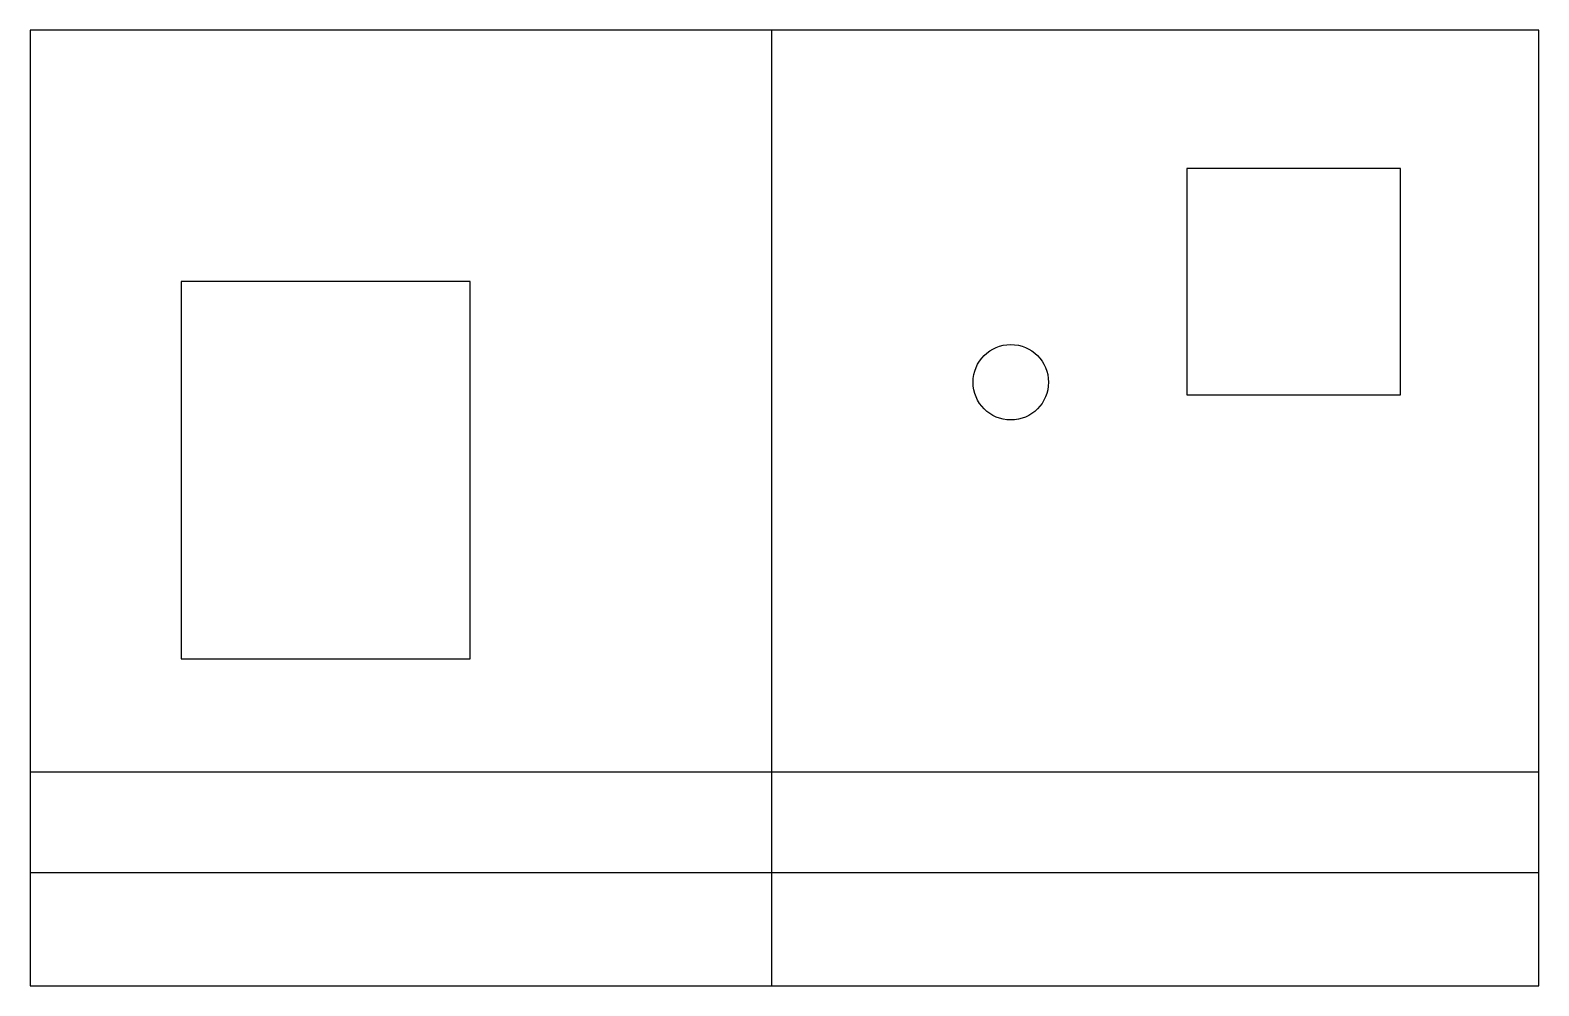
# Model space of a CAD drawing. Header units: metres. Extents: x 0 to 120, y 0 to 76.
import ezdxf

# ---------------------------------------------------------------- set-up
doc = ezdxf.new("R2010")
doc.units = ezdxf.units.M

msp = doc.modelspace()

# ---------------------------------------------------------------- linework, layer by layer
at = {"layer": 'ВОДОЕМ'}
msp.add_lwpolyline([(92, 47), (109, 47), (109, 65), (92, 65)], close=True, dxfattribs=at)
at = {"layer": 'ВОДОПРОВОД'}
msp.add_line((59, 0), (59, 76), dxfattribs=at)
at = {"layer": 'ГРАНИЦА_ПРОЕКТА'}
msp.add_lwpolyline([(0, 0), (120, 0), (120, 76), (0, 76)], close=True, dxfattribs=at)
at = {"layer": 'ДОРОГА'}
msp.add_lwpolyline([(0, 9), (120, 9), (120, 17), (0, 17)], close=True, dxfattribs=at)
at = {"layer": 'ЗДАНИЕ'}
msp.add_lwpolyline([(12, 26), (35, 26), (35, 56), (12, 56)], close=True, dxfattribs=at)
at = {"layer": 'СУЩЕСТВУЮЩИЕ_ДЕРЕВЬЯ'}
msp.add_circle((78, 48), 3, dxfattribs=at)

doc.saveas('drawing.dxf')
